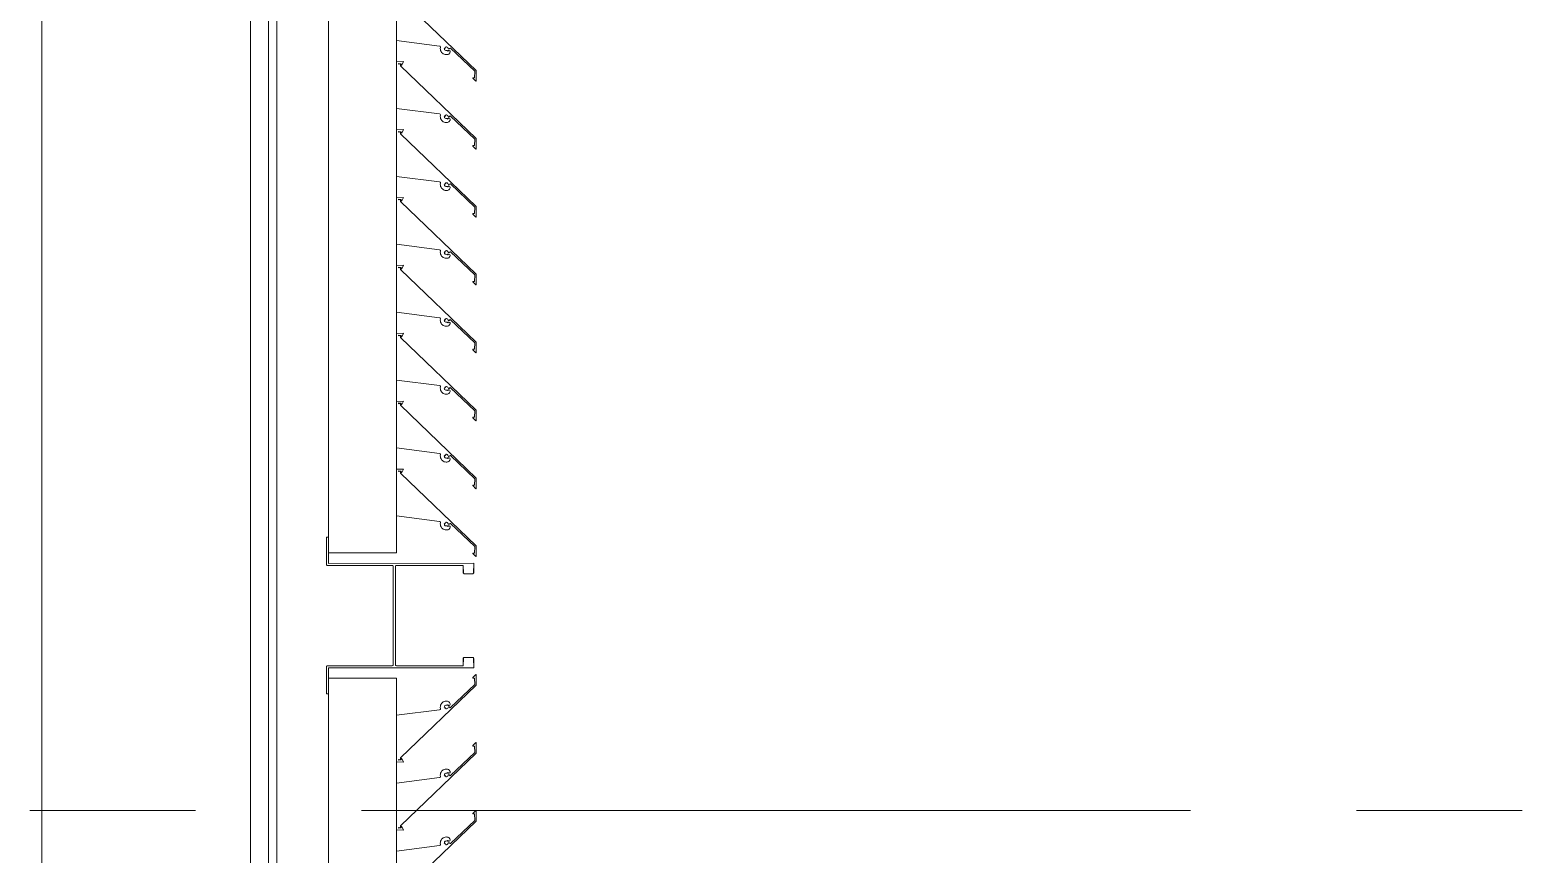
# Model space of a CAD drawing. Header units: millimetres. Extents: x -220592 to 404889, y -217665 to 38245.
# Drawn here: x 7830.06 to 7844.35, y -48104.63 to -48096.74 of the extents above; entities that cross this region are included whole.
import ezdxf

# ---------------------------------------------------------------- set-up
doc = ezdxf.new("R2010")
doc.units = ezdxf.units.MM
doc.linetypes.add('XKITLINE00', pattern=[0])
doc.layers.add('Part', color=7, linetype='Continuous', lineweight=0)
doc.layers.add('S-GRID', color=7, linetype='Continuous', lineweight=0)

# ---------------------------------------------------------------- blocks, each defined once
blk = doc.blocks.new('*A15046')
at = {"layer": 'Part', "color": 7, "linetype": 'XKITLINE00', "lineweight": 0}
for p, q in [((92.53, 356.643483), (92.53, 93.899527)), ((94.53, 93.899527), (94.53, 244.699959))]:
    blk.add_line(p, q, dxfattribs=at)
blk = doc.blocks.new('*A15106')
at = {"layer": 'S-GRID', "color": 7, "linetype": 'XKITLINE00', "lineweight": 0}
for p, q in [((92.416073, 106), (94.003573, 106)), ((95.591073, 106), (103.528573, 106)), ((105.116073, 106), (106.703573, 106))]:
    blk.add_line(p, q, dxfattribs=at)
blk = doc.blocks.new('*A15506')
at = {"layer": 'Part', "color": 7, "linetype": 'XKITLINE00', "lineweight": 0}
for p, q in [((95.925304, 109.915326), (95.992799, 109.91794)), ((95.947029, 109.900196), (95.944993, 109.893623)), ((95.944993, 109.893623), (95.962009, 109.896527)), ((95.972012, 109.897056), (95.947029, 109.900196)), ((95.962009, 109.896527), (95.964906, 109.877984)), ((95.964906, 109.877984), (96.690028, 109.181738)), ((95.972141, 109.884865), (95.972012, 109.897056)), ((95.977264, 109.884453), (95.972141, 109.884865)), ((95.992799, 109.91794), (95.977264, 109.884453)), ((96.339112, 109.416618), (95.925304, 109.469622)), ((96.344187, 109.414428), (96.339112, 109.416618)), ((96.347324, 109.409876), (96.344187, 109.414428)), ((96.346077, 109.39422), (96.347563, 109.404354)), ((96.346452, 109.383984), (96.346077, 109.39422)), ((96.348675, 109.373985), (96.346452, 109.383984)), ((96.347563, 109.404354), (96.347324, 109.409876)), ((96.352673, 109.364555), (96.348675, 109.373985)), ((96.358313, 109.356005), (96.352673, 109.364555)), ((96.365409, 109.348618), (96.358313, 109.356005)), ((96.373725, 109.34264), (96.365409, 109.348618)), ((96.382988, 109.338267), (96.373725, 109.34264)), ((96.392889, 109.335644), (96.382988, 109.338267)), ((96.391775, 109.393926), (96.38407, 109.39282)), ((96.38407, 109.39282), (96.384639, 109.386336)), ((96.384639, 109.386336), (96.387441, 109.380462)), ((96.387441, 109.380462), (96.392123, 109.37594)), ((96.397771, 109.40193), (96.390606, 109.400986)), ((96.390606, 109.400986), (96.391775, 109.393926)), ((96.392123, 109.37594), (96.398091, 109.373342)), ((96.403102, 109.334859), (96.392889, 109.335644)), ((96.400093, 109.40932), (96.397771, 109.40193)), ((96.398091, 109.373342), (96.404591, 109.372998)), ((96.406765, 109.408898), (96.400093, 109.40932)), ((96.409901, 109.334957), (96.403102, 109.334859)), ((96.404591, 109.372998), (96.410509, 109.373903)), ((96.412841, 109.406108), (96.406765, 109.408898)), ((96.415629, 109.335593), (96.409901, 109.334957)), ((96.410509, 109.373903), (96.41532, 109.371496)), ((96.417508, 109.401322), (96.412841, 109.406108)), ((96.41532, 109.371496), (96.41735, 109.366515)), ((96.42113, 109.337312), (96.415629, 109.335593)), ((96.41735, 109.366515), (96.420292, 109.371987)), ((96.420622, 109.393748), (96.417508, 109.401322)), ((96.420292, 109.371987), (96.425448, 109.375205)), ((96.424805, 109.389591), (96.420622, 109.393748)), ((96.4262, 109.340052), (96.42113, 109.337312)), ((96.430699, 109.389385), (96.424805, 109.389591)), ((96.425448, 109.375205), (96.431526, 109.375193)), ((96.430653, 109.34371), (96.4262, 109.340052)), ((96.434325, 109.348153), (96.430653, 109.34371)), ((96.435163, 109.393239), (96.430699, 109.389385)), ((96.431526, 109.375193), (96.43667, 109.371956)), ((96.437079, 109.353216), (96.434325, 109.348153)), ((96.438818, 109.397866), (96.435163, 109.393239)), ((96.43667, 109.371956), (96.43931, 109.366482)), ((96.438814, 109.358712), (96.437079, 109.353216)), ((96.43931, 109.366482), (96.438814, 109.358712)), ((96.443977, 109.396774), (96.438818, 109.397866)), ((96.674993, 109.175371), (96.443977, 109.396774)), ((96.67465, 109.114025), (96.674993, 109.175371)), ((96.690028, 109.181738), (96.689475, 109.082587)), ((96.656145, 109.109007), (96.65723, 109.113928)), ((96.684794, 109.080119), (96.656145, 109.109007)), ((96.65723, 109.113928), (96.67465, 109.114025)), ((96.689475, 109.082587), (96.684794, 109.080119))]:
    blk.add_line(p, q, dxfattribs=at)
blk = doc.blocks.new('*A15507')
at = {"layer": 'Part', "color": 7, "linetype": 'XKITLINE00', "lineweight": 0}
for p, q in [((95.925304, 110.565326), (95.992799, 110.56794)), ((95.947029, 110.550196), (95.944993, 110.543623)), ((95.944993, 110.543623), (95.962009, 110.546527)), ((95.972012, 110.547056), (95.947029, 110.550196)), ((95.962009, 110.546527), (95.964906, 110.527984)), ((95.964906, 110.527984), (96.690028, 109.831738)), ((95.972141, 110.534865), (95.972012, 110.547056)), ((95.977264, 110.534453), (95.972141, 110.534865)), ((95.992799, 110.56794), (95.977264, 110.534453)), ((96.339112, 110.066618), (95.925304, 110.119622)), ((96.344187, 110.064428), (96.339112, 110.066618)), ((96.347324, 110.059876), (96.344187, 110.064428)), ((96.346077, 110.04422), (96.347563, 110.054354)), ((96.346452, 110.033984), (96.346077, 110.04422)), ((96.348675, 110.023985), (96.346452, 110.033984)), ((96.347563, 110.054354), (96.347324, 110.059876)), ((96.352673, 110.014555), (96.348675, 110.023985)), ((96.358313, 110.006005), (96.352673, 110.014555)), ((96.391775, 110.043926), (96.38407, 110.04282)), ((96.38407, 110.04282), (96.384639, 110.036336)), ((96.384639, 110.036336), (96.387441, 110.030462)), ((96.387441, 110.030462), (96.392123, 110.02594)), ((96.397771, 110.05193), (96.390606, 110.050986)), ((96.390606, 110.050986), (96.391775, 110.043926)), ((96.392123, 110.02594), (96.398091, 110.023342)), ((96.400093, 110.05932), (96.397771, 110.05193)), ((96.398091, 110.023342), (96.404591, 110.022998)), ((96.406765, 110.058898), (96.400093, 110.05932)), ((96.404591, 110.022998), (96.410509, 110.023903)), ((96.412841, 110.056108), (96.406765, 110.058898)), ((96.410509, 110.023903), (96.41532, 110.021496)), ((96.417508, 110.051322), (96.412841, 110.056108)), ((96.41532, 110.021496), (96.41735, 110.016515)), ((96.41735, 110.016515), (96.420292, 110.021987)), ((96.420622, 110.043748), (96.417508, 110.051322)), ((96.420292, 110.021987), (96.425448, 110.025205)), ((96.424805, 110.039591), (96.420622, 110.043748)), ((96.430699, 110.039385), (96.424805, 110.039591)), ((96.425448, 110.025205), (96.431526, 110.025193)), ((96.435163, 110.043239), (96.430699, 110.039385)), ((96.431526, 110.025193), (96.43667, 110.021956)), ((96.438818, 110.047866), (96.435163, 110.043239)), ((96.43667, 110.021956), (96.43931, 110.016482)), ((96.43931, 110.016482), (96.438814, 110.008712)), ((96.443977, 110.046774), (96.438818, 110.047866)), ((96.674993, 109.825371), (96.443977, 110.046774)), ((96.365409, 109.998618), (96.358313, 110.006005)), ((96.373725, 109.99264), (96.365409, 109.998618)), ((96.382988, 109.988267), (96.373725, 109.99264)), ((96.392889, 109.985644), (96.382988, 109.988267)), ((96.403102, 109.984859), (96.392889, 109.985644)), ((96.409901, 109.984957), (96.403102, 109.984859)), ((96.415629, 109.985593), (96.409901, 109.984957)), ((96.42113, 109.987312), (96.415629, 109.985593)), ((96.4262, 109.990052), (96.42113, 109.987312)), ((96.430653, 109.99371), (96.4262, 109.990052)), ((96.434325, 109.998153), (96.430653, 109.99371)), ((96.437079, 110.003216), (96.434325, 109.998153)), ((96.438814, 110.008712), (96.437079, 110.003216)), ((96.656145, 109.759007), (96.65723, 109.763928)), ((96.684794, 109.730119), (96.656145, 109.759007)), ((96.65723, 109.763928), (96.67465, 109.764025)), ((96.67465, 109.764025), (96.674993, 109.825371)), ((96.689475, 109.732587), (96.684794, 109.730119)), ((96.690028, 109.831738), (96.689475, 109.732587))]:
    blk.add_line(p, q, dxfattribs=at)
blk = doc.blocks.new('*A15508')
at = {"layer": 'Part', "color": 7, "linetype": 'XKITLINE00', "lineweight": 0}
for p, q in [((95.925304, 111.215326), (95.992799, 111.21794)), ((95.947029, 111.200196), (95.944993, 111.193623)), ((95.944993, 111.193623), (95.962009, 111.196527)), ((95.972012, 111.197056), (95.947029, 111.200196)), ((95.962009, 111.196527), (95.964906, 111.177984)), ((95.964906, 111.177984), (96.690028, 110.481738)), ((95.972141, 111.184865), (95.972012, 111.197056)), ((95.977264, 111.184453), (95.972141, 111.184865)), ((95.992799, 111.21794), (95.977264, 111.184453)), ((96.339112, 110.716618), (95.925304, 110.769622)), ((96.344187, 110.714428), (96.339112, 110.716618)), ((96.347324, 110.709876), (96.344187, 110.714428)), ((96.346077, 110.69422), (96.347563, 110.704354)), ((96.346452, 110.683984), (96.346077, 110.69422)), ((96.348675, 110.673985), (96.346452, 110.683984)), ((96.347563, 110.704354), (96.347324, 110.709876)), ((96.352673, 110.664555), (96.348675, 110.673985)), ((96.358313, 110.656005), (96.352673, 110.664555)), ((96.365409, 110.648618), (96.358313, 110.656005)), ((96.373725, 110.64264), (96.365409, 110.648618)), ((96.382988, 110.638267), (96.373725, 110.64264)), ((96.392889, 110.635644), (96.382988, 110.638267)), ((96.391775, 110.693926), (96.38407, 110.69282)), ((96.38407, 110.69282), (96.384639, 110.686336)), ((96.384639, 110.686336), (96.387441, 110.680462)), ((96.387441, 110.680462), (96.392123, 110.67594)), ((96.397771, 110.70193), (96.390606, 110.700986)), ((96.390606, 110.700986), (96.391775, 110.693926)), ((96.392123, 110.67594), (96.398091, 110.673342)), ((96.403102, 110.634859), (96.392889, 110.635644)), ((96.400093, 110.70932), (96.397771, 110.70193)), ((96.398091, 110.673342), (96.404591, 110.672998)), ((96.406765, 110.708898), (96.400093, 110.70932)), ((96.409901, 110.634957), (96.403102, 110.634859)), ((96.404591, 110.672998), (96.410509, 110.673903)), ((96.412841, 110.706108), (96.406765, 110.708898)), ((96.415629, 110.635593), (96.409901, 110.634957)), ((96.410509, 110.673903), (96.41532, 110.671496)), ((96.417508, 110.701322), (96.412841, 110.706108)), ((96.41532, 110.671496), (96.41735, 110.666515)), ((96.42113, 110.637312), (96.415629, 110.635593)), ((96.41735, 110.666515), (96.420292, 110.671987)), ((96.420622, 110.693748), (96.417508, 110.701322)), ((96.420292, 110.671987), (96.425448, 110.675205)), ((96.424805, 110.689591), (96.420622, 110.693748)), ((96.4262, 110.640052), (96.42113, 110.637312)), ((96.430699, 110.689385), (96.424805, 110.689591)), ((96.425448, 110.675205), (96.431526, 110.675193)), ((96.430653, 110.64371), (96.4262, 110.640052)), ((96.434325, 110.648153), (96.430653, 110.64371)), ((96.435163, 110.693239), (96.430699, 110.689385)), ((96.431526, 110.675193), (96.43667, 110.671956)), ((96.437079, 110.653216), (96.434325, 110.648153)), ((96.438818, 110.697866), (96.435163, 110.693239)), ((96.43667, 110.671956), (96.43931, 110.666482)), ((96.438814, 110.658712), (96.437079, 110.653216)), ((96.43931, 110.666482), (96.438814, 110.658712)), ((96.443977, 110.696774), (96.438818, 110.697866)), ((96.674993, 110.475371), (96.443977, 110.696774)), ((96.67465, 110.414025), (96.674993, 110.475371)), ((96.690028, 110.481738), (96.689475, 110.382587)), ((96.656145, 110.409007), (96.65723, 110.413928)), ((96.684794, 110.380119), (96.656145, 110.409007)), ((96.65723, 110.413928), (96.67465, 110.414025)), ((96.689475, 110.382587), (96.684794, 110.380119))]:
    blk.add_line(p, q, dxfattribs=at)
blk = doc.blocks.new('*A15509')
at = {"layer": 'Part', "color": 7, "linetype": 'XKITLINE00', "lineweight": 0}
for p, q in [((95.925304, 111.865326), (95.992799, 111.86794)), ((95.947029, 111.850196), (95.944993, 111.843623)), ((95.944993, 111.843623), (95.962009, 111.846527)), ((95.972012, 111.847056), (95.947029, 111.850196)), ((95.962009, 111.846527), (95.964906, 111.827984)), ((95.964906, 111.827984), (96.690028, 111.131738)), ((95.972141, 111.834865), (95.972012, 111.847056)), ((95.977264, 111.834453), (95.972141, 111.834865)), ((95.992799, 111.86794), (95.977264, 111.834453)), ((96.339112, 111.366618), (95.925304, 111.419622)), ((96.344187, 111.364428), (96.339112, 111.366618)), ((96.347324, 111.359876), (96.344187, 111.364428)), ((96.346077, 111.34422), (96.347563, 111.354354)), ((96.346452, 111.333984), (96.346077, 111.34422)), ((96.348675, 111.323985), (96.346452, 111.333984)), ((96.347563, 111.354354), (96.347324, 111.359876)), ((96.352673, 111.314555), (96.348675, 111.323985)), ((96.358313, 111.306005), (96.352673, 111.314555)), ((96.365409, 111.298618), (96.358313, 111.306005)), ((96.391775, 111.343926), (96.38407, 111.34282)), ((96.38407, 111.34282), (96.384639, 111.336336)), ((96.384639, 111.336336), (96.387441, 111.330462)), ((96.387441, 111.330462), (96.392123, 111.32594)), ((96.397771, 111.35193), (96.390606, 111.350986)), ((96.390606, 111.350986), (96.391775, 111.343926)), ((96.392123, 111.32594), (96.398091, 111.323342)), ((96.400093, 111.35932), (96.397771, 111.35193)), ((96.398091, 111.323342), (96.404591, 111.322998)), ((96.406765, 111.358898), (96.400093, 111.35932)), ((96.404591, 111.322998), (96.410509, 111.323903)), ((96.412841, 111.356108), (96.406765, 111.358898)), ((96.410509, 111.323903), (96.41532, 111.321496)), ((96.417508, 111.351322), (96.412841, 111.356108)), ((96.41532, 111.321496), (96.41735, 111.316515)), ((96.41735, 111.316515), (96.420292, 111.321987)), ((96.420622, 111.343748), (96.417508, 111.351322)), ((96.420292, 111.321987), (96.425448, 111.325205)), ((96.424805, 111.339591), (96.420622, 111.343748)), ((96.430699, 111.339385), (96.424805, 111.339591)), ((96.425448, 111.325205), (96.431526, 111.325193)), ((96.435163, 111.343239), (96.430699, 111.339385)), ((96.431526, 111.325193), (96.43667, 111.321956)), ((96.437079, 111.303216), (96.434325, 111.298153)), ((96.438818, 111.347866), (96.435163, 111.343239)), ((96.43667, 111.321956), (96.43931, 111.316482)), ((96.438814, 111.308712), (96.437079, 111.303216)), ((96.43931, 111.316482), (96.438814, 111.308712)), ((96.443977, 111.346774), (96.438818, 111.347866)), ((96.674993, 111.125371), (96.443977, 111.346774)), ((96.373725, 111.29264), (96.365409, 111.298618)), ((96.382988, 111.288267), (96.373725, 111.29264)), ((96.392889, 111.285644), (96.382988, 111.288267)), ((96.403102, 111.284859), (96.392889, 111.285644)), ((96.409901, 111.284957), (96.403102, 111.284859)), ((96.415629, 111.285593), (96.409901, 111.284957)), ((96.42113, 111.287312), (96.415629, 111.285593)), ((96.4262, 111.290052), (96.42113, 111.287312)), ((96.430653, 111.29371), (96.4262, 111.290052)), ((96.434325, 111.298153), (96.430653, 111.29371)), ((96.656145, 111.059007), (96.65723, 111.063928)), ((96.684794, 111.030119), (96.656145, 111.059007)), ((96.65723, 111.063928), (96.67465, 111.064025)), ((96.67465, 111.064025), (96.674993, 111.125371)), ((96.689475, 111.032587), (96.684794, 111.030119)), ((96.690028, 111.131738), (96.689475, 111.032587))]:
    blk.add_line(p, q, dxfattribs=at)
blk = doc.blocks.new('*A15510')
at = {"layer": 'Part', "color": 7, "linetype": 'XKITLINE00', "lineweight": 0}
for p, q in [((95.925304, 112.515326), (95.992799, 112.51794)), ((95.947029, 112.500196), (95.944993, 112.493623)), ((95.944993, 112.493623), (95.962009, 112.496527)), ((95.972012, 112.497056), (95.947029, 112.500196)), ((95.962009, 112.496527), (95.964906, 112.477984)), ((95.964906, 112.477984), (96.690028, 111.781738)), ((95.972141, 112.484865), (95.972012, 112.497056)), ((95.977264, 112.484453), (95.972141, 112.484865)), ((95.992799, 112.51794), (95.977264, 112.484453)), ((96.339112, 112.016618), (95.925304, 112.069622)), ((96.344187, 112.014428), (96.339112, 112.016618)), ((96.347324, 112.009876), (96.344187, 112.014428)), ((96.346077, 111.99422), (96.347563, 112.004354)), ((96.346452, 111.983984), (96.346077, 111.99422)), ((96.348675, 111.973985), (96.346452, 111.983984)), ((96.347563, 112.004354), (96.347324, 112.009876)), ((96.352673, 111.964555), (96.348675, 111.973985)), ((96.358313, 111.956005), (96.352673, 111.964555)), ((96.365409, 111.948618), (96.358313, 111.956005)), ((96.373725, 111.94264), (96.365409, 111.948618)), ((96.382988, 111.938267), (96.373725, 111.94264)), ((96.392889, 111.935644), (96.382988, 111.938267)), ((96.391775, 111.993926), (96.38407, 111.99282)), ((96.38407, 111.99282), (96.384639, 111.986336)), ((96.384639, 111.986336), (96.387441, 111.980462)), ((96.387441, 111.980462), (96.392123, 111.97594)), ((96.397771, 112.00193), (96.390606, 112.000986)), ((96.390606, 112.000986), (96.391775, 111.993926)), ((96.392123, 111.97594), (96.398091, 111.973342)), ((96.403102, 111.934859), (96.392889, 111.935644)), ((96.400093, 112.00932), (96.397771, 112.00193)), ((96.398091, 111.973342), (96.404591, 111.972998)), ((96.406765, 112.008898), (96.400093, 112.00932)), ((96.409901, 111.934957), (96.403102, 111.934859)), ((96.404591, 111.972998), (96.410509, 111.973903)), ((96.412841, 112.006108), (96.406765, 112.008898)), ((96.415629, 111.935593), (96.409901, 111.934957)), ((96.410509, 111.973903), (96.41532, 111.971496)), ((96.417508, 112.001322), (96.412841, 112.006108)), ((96.41532, 111.971496), (96.41735, 111.966515)), ((96.42113, 111.937312), (96.415629, 111.935593)), ((96.41735, 111.966515), (96.420292, 111.971987)), ((96.420622, 111.993748), (96.417508, 112.001322)), ((96.420292, 111.971987), (96.425448, 111.975205)), ((96.424805, 111.989591), (96.420622, 111.993748)), ((96.4262, 111.940052), (96.42113, 111.937312)), ((96.430699, 111.989385), (96.424805, 111.989591)), ((96.425448, 111.975205), (96.431526, 111.975193)), ((96.430653, 111.94371), (96.4262, 111.940052)), ((96.434325, 111.948153), (96.430653, 111.94371)), ((96.435163, 111.993239), (96.430699, 111.989385)), ((96.431526, 111.975193), (96.43667, 111.971956)), ((96.437079, 111.953216), (96.434325, 111.948153)), ((96.438818, 111.997866), (96.435163, 111.993239)), ((96.43667, 111.971956), (96.43931, 111.966482)), ((96.438814, 111.958712), (96.437079, 111.953216)), ((96.43931, 111.966482), (96.438814, 111.958712)), ((96.443977, 111.996774), (96.438818, 111.997866)), ((96.674993, 111.775371), (96.443977, 111.996774)), ((96.67465, 111.714025), (96.674993, 111.775371)), ((96.690028, 111.781738), (96.689475, 111.682587)), ((96.656145, 111.709007), (96.65723, 111.713928)), ((96.684794, 111.680119), (96.656145, 111.709007)), ((96.65723, 111.713928), (96.67465, 111.714025)), ((96.689475, 111.682587), (96.684794, 111.680119))]:
    blk.add_line(p, q, dxfattribs=at)
blk = doc.blocks.new('*A15511')
at = {"layer": 'Part', "color": 7, "linetype": 'XKITLINE00', "lineweight": 0}
for p, q in [((95.925304, 113.165326), (95.992799, 113.16794)), ((95.992799, 113.16794), (95.977264, 113.134453)), ((95.947029, 113.150196), (95.944993, 113.143623)), ((95.944993, 113.143623), (95.962009, 113.146527)), ((95.972012, 113.147056), (95.947029, 113.150196)), ((95.962009, 113.146527), (95.964906, 113.127984)), ((95.964906, 113.127984), (96.690028, 112.431738)), ((95.972141, 113.134865), (95.972012, 113.147056)), ((95.977264, 113.134453), (95.972141, 113.134865)), ((96.339112, 112.666618), (95.925304, 112.719622)), ((96.344187, 112.664428), (96.339112, 112.666618)), ((96.347324, 112.659876), (96.344187, 112.664428)), ((96.346077, 112.64422), (96.347563, 112.654354)), ((96.346452, 112.633984), (96.346077, 112.64422)), ((96.348675, 112.623985), (96.346452, 112.633984)), ((96.347563, 112.654354), (96.347324, 112.659876)), ((96.352673, 112.614555), (96.348675, 112.623985)), ((96.358313, 112.606005), (96.352673, 112.614555)), ((96.365409, 112.598618), (96.358313, 112.606005)), ((96.373725, 112.59264), (96.365409, 112.598618)), ((96.382988, 112.588267), (96.373725, 112.59264)), ((96.392889, 112.585644), (96.382988, 112.588267)), ((96.391775, 112.643926), (96.38407, 112.64282)), ((96.38407, 112.64282), (96.384639, 112.636336)), ((96.384639, 112.636336), (96.387441, 112.630462)), ((96.387441, 112.630462), (96.392123, 112.62594)), ((96.397771, 112.65193), (96.390606, 112.650986)), ((96.390606, 112.650986), (96.391775, 112.643926)), ((96.392123, 112.62594), (96.398091, 112.623342)), ((96.403102, 112.584859), (96.392889, 112.585644)), ((96.400093, 112.65932), (96.397771, 112.65193)), ((96.398091, 112.623342), (96.404591, 112.622998)), ((96.406765, 112.658898), (96.400093, 112.65932)), ((96.404591, 112.622998), (96.410509, 112.623903)), ((96.412841, 112.656108), (96.406765, 112.658898)), ((96.415629, 112.585593), (96.409901, 112.584957)), ((96.410509, 112.623903), (96.41532, 112.621496)), ((96.417508, 112.651322), (96.412841, 112.656108)), ((96.41532, 112.621496), (96.41735, 112.616515)), ((96.42113, 112.587312), (96.415629, 112.585593)), ((96.41735, 112.616515), (96.420292, 112.621987)), ((96.420622, 112.643748), (96.417508, 112.651322)), ((96.420292, 112.621987), (96.425448, 112.625205)), ((96.424805, 112.639591), (96.420622, 112.643748)), ((96.4262, 112.590052), (96.42113, 112.587312)), ((96.430699, 112.639385), (96.424805, 112.639591)), ((96.425448, 112.625205), (96.431526, 112.625193)), ((96.430653, 112.59371), (96.4262, 112.590052)), ((96.434325, 112.598153), (96.430653, 112.59371)), ((96.435163, 112.643239), (96.430699, 112.639385)), ((96.431526, 112.625193), (96.43667, 112.621956)), ((96.437079, 112.603216), (96.434325, 112.598153)), ((96.438818, 112.647866), (96.435163, 112.643239)), ((96.43667, 112.621956), (96.43931, 112.616482)), ((96.438814, 112.608712), (96.437079, 112.603216)), ((96.43931, 112.616482), (96.438814, 112.608712)), ((96.443977, 112.646774), (96.438818, 112.647866)), ((96.674993, 112.425371), (96.443977, 112.646774)), ((96.409901, 112.584957), (96.403102, 112.584859)), ((96.656145, 112.359007), (96.65723, 112.363928)), ((96.684794, 112.330119), (96.656145, 112.359007)), ((96.65723, 112.363928), (96.67465, 112.364025)), ((96.67465, 112.364025), (96.674993, 112.425371)), ((96.689475, 112.332587), (96.684794, 112.330119)), ((96.690028, 112.431738), (96.689475, 112.332587))]:
    blk.add_line(p, q, dxfattribs=at)
blk = doc.blocks.new('*A15512')
at = {"layer": 'Part', "color": 7, "linetype": 'XKITLINE00', "lineweight": 0}
for p, q in [((95.925304, 113.815326), (95.992799, 113.81794)), ((95.947029, 113.800196), (95.944993, 113.793623)), ((95.944993, 113.793623), (95.962009, 113.796527)), ((95.972012, 113.797056), (95.947029, 113.800196)), ((95.962009, 113.796527), (95.964906, 113.777984)), ((95.964906, 113.777984), (96.690028, 113.081738)), ((95.972141, 113.784865), (95.972012, 113.797056)), ((95.977264, 113.784453), (95.972141, 113.784865)), ((95.992799, 113.81794), (95.977264, 113.784453)), ((96.339112, 113.316618), (95.925304, 113.369622)), ((96.344187, 113.314428), (96.339112, 113.316618)), ((96.347324, 113.309876), (96.344187, 113.314428)), ((96.346077, 113.29422), (96.347563, 113.304354)), ((96.347563, 113.304354), (96.347324, 113.309876)), ((96.397771, 113.30193), (96.390606, 113.300986)), ((96.390606, 113.300986), (96.391775, 113.293926)), ((96.400093, 113.30932), (96.397771, 113.30193)), ((96.406765, 113.308898), (96.400093, 113.30932)), ((96.412841, 113.306108), (96.406765, 113.308898)), ((96.417508, 113.301322), (96.412841, 113.306108)), ((96.420622, 113.293748), (96.417508, 113.301322)), ((96.346452, 113.283984), (96.346077, 113.29422)), ((96.348675, 113.273985), (96.346452, 113.283984)), ((96.352673, 113.264555), (96.348675, 113.273985)), ((96.358313, 113.256005), (96.352673, 113.264555)), ((96.365409, 113.248618), (96.358313, 113.256005)), ((96.373725, 113.24264), (96.365409, 113.248618)), ((96.382988, 113.238267), (96.373725, 113.24264)), ((96.392889, 113.235644), (96.382988, 113.238267)), ((96.391775, 113.293926), (96.38407, 113.29282)), ((96.38407, 113.29282), (96.384639, 113.286336)), ((96.384639, 113.286336), (96.387441, 113.280462)), ((96.387441, 113.280462), (96.392123, 113.27594)), ((96.392123, 113.27594), (96.398091, 113.273342)), ((96.403102, 113.234859), (96.392889, 113.235644)), ((96.398091, 113.273342), (96.404591, 113.272998)), ((96.409901, 113.234957), (96.403102, 113.234859)), ((96.404591, 113.272998), (96.410509, 113.273903)), ((96.415629, 113.235593), (96.409901, 113.234957)), ((96.410509, 113.273903), (96.41532, 113.271496)), ((96.41532, 113.271496), (96.41735, 113.266515)), ((96.42113, 113.237312), (96.415629, 113.235593)), ((96.41735, 113.266515), (96.420292, 113.271987)), ((96.420292, 113.271987), (96.425448, 113.275205)), ((96.424805, 113.289591), (96.420622, 113.293748)), ((96.4262, 113.240052), (96.42113, 113.237312)), ((96.430699, 113.289385), (96.424805, 113.289591)), ((96.425448, 113.275205), (96.431526, 113.275193)), ((96.430653, 113.24371), (96.4262, 113.240052)), ((96.434325, 113.248153), (96.430653, 113.24371)), ((96.435163, 113.293239), (96.430699, 113.289385)), ((96.431526, 113.275193), (96.43667, 113.271956)), ((96.437079, 113.253216), (96.434325, 113.248153)), ((96.438818, 113.297866), (96.435163, 113.293239)), ((96.43667, 113.271956), (96.43931, 113.266482)), ((96.438814, 113.258712), (96.437079, 113.253216)), ((96.43931, 113.266482), (96.438814, 113.258712)), ((96.443977, 113.296774), (96.438818, 113.297866)), ((96.674993, 113.075371), (96.443977, 113.296774)), ((96.67465, 113.014025), (96.674993, 113.075371)), ((96.690028, 113.081738), (96.689475, 112.982587)), ((96.656145, 113.009007), (96.65723, 113.013928)), ((96.684794, 112.980119), (96.656145, 113.009007)), ((96.65723, 113.013928), (96.67465, 113.014025)), ((96.689475, 112.982587), (96.684794, 112.980119))]:
    blk.add_line(p, q, dxfattribs=at)
blk = doc.blocks.new('*A15518')
at = {"layer": 'Part', "color": 7, "linetype": 'XKITLINE00', "lineweight": 0}
for p, q in [((95.925304, 122.26533), (95.275304, 122.26533)), ((95.275304, 122.26533), (95.275304, 108.465444)), ((95.925304, 122.26533), (95.925304, 108.465444)), ((95.925304, 108.465444), (95.275304, 108.465444))]:
    blk.add_line(p, q, dxfattribs=at)
blk = doc.blocks.new('*A15519')
at = {"layer": 'Part', "color": 7, "linetype": 'XKITLINE00', "lineweight": 0}
for p, q in [((95.275588, 108.615225), (95.255588, 108.615222)), ((95.255588, 108.615222), (95.255633, 108.355222)), ((95.275632, 108.365225), (95.275588, 108.615225)), ((95.255633, 108.355222), (95.25732, 108.349666)), ((95.25732, 108.349666), (95.261808, 108.345984)), ((95.261808, 108.345984), (95.885635, 108.345332)), ((96.665632, 108.365468), (95.275632, 108.365225)), ((95.885635, 108.345332), (95.891191, 108.343647)), ((95.891191, 108.343647), (95.894875, 108.33916)), ((95.894875, 108.33916), (95.895637, 108.335333)), ((95.895637, 108.335333), (95.895801, 107.395333)), ((95.915637, 108.335337), (95.917321, 108.340893)), ((95.916563, 107.39151), (95.915637, 108.335337)), ((95.917321, 108.340893), (95.921808, 108.344577)), ((95.921808, 108.344577), (96.565635, 108.34545)), ((96.565635, 108.34545), (96.565647, 108.27545)), ((96.664887, 108.271641), (96.665632, 108.365468)), ((96.565647, 108.27545), (96.567334, 108.269895)), ((96.567334, 108.269895), (96.571822, 108.266213)), ((96.571822, 108.266213), (96.655649, 108.265466)), ((96.655649, 108.265466), (96.661204, 108.267152)), ((96.661204, 108.267152), (96.664887, 108.271641)), ((96.566551, 107.459277), (96.565803, 107.38545)), ((96.570233, 107.463766), (96.566551, 107.459277)), ((96.575789, 107.465452), (96.570233, 107.463766)), ((96.659616, 107.464706), (96.575789, 107.465452)), ((96.664104, 107.461023), (96.659616, 107.464706)), ((96.66579, 107.455468), (96.664104, 107.461023)), ((96.665806, 107.365468), (96.66579, 107.455468)), ((95.256565, 107.379049), (95.25585, 107.115222)), ((95.260247, 107.383537), (95.256565, 107.379049)), ((95.265803, 107.385223), (95.260247, 107.383537)), ((95.889629, 107.386094), (95.265803, 107.385223)), ((95.275806, 107.365225), (96.665806, 107.365468)), ((95.27585, 107.115225), (95.275806, 107.365225)), ((95.894117, 107.389777), (95.889629, 107.386094)), ((95.895801, 107.395333), (95.894117, 107.389777)), ((95.920247, 107.387023), (95.916563, 107.39151)), ((95.925803, 107.385339), (95.920247, 107.387023)), ((96.565803, 107.38545), (95.925803, 107.385339)), ((95.25585, 107.115222), (95.27585, 107.115225))]:
    blk.add_line(p, q, dxfattribs=at)
blk = doc.blocks.new('*A15520')
at = {"layer": 'Part', "color": 7, "linetype": 'XKITLINE00', "lineweight": 0}
for p, q in [((95.256565, 108.351751), (95.25585, 108.615578)), ((95.25585, 108.615578), (95.27585, 108.615575)), ((95.27585, 108.615575), (95.275806, 108.365575)), ((95.260247, 108.347263), (95.256565, 108.351751)), ((95.265803, 108.345577), (95.260247, 108.347263)), ((95.889629, 108.344706), (95.265803, 108.345577)), ((95.275806, 108.365575), (96.665806, 108.365332)), ((95.894117, 108.341023), (95.889629, 108.344706)), ((95.895801, 108.335467), (95.894117, 108.341023)), ((95.895637, 107.395467), (95.895801, 108.335467)), ((95.916563, 108.33929), (95.915637, 107.395463)), ((95.920247, 108.343777), (95.916563, 108.33929)), ((95.925803, 108.345461), (95.920247, 108.343777)), ((96.565803, 108.34535), (95.925803, 108.345461)), ((96.566551, 108.271523), (96.565803, 108.34535)), ((96.665806, 108.365332), (96.66579, 108.275332)), ((96.570233, 108.267034), (96.566551, 108.271523)), ((96.575789, 108.265348), (96.570233, 108.267034)), ((96.659616, 108.266094), (96.575789, 108.265348)), ((96.664104, 108.269777), (96.659616, 108.266094)), ((96.66579, 108.275332), (96.664104, 108.269777)), ((96.565635, 107.38535), (96.565647, 107.45535)), ((96.565647, 107.45535), (96.567334, 107.460905)), ((96.567334, 107.460905), (96.571822, 107.464587)), ((96.571822, 107.464587), (96.655649, 107.465334)), ((96.655649, 107.465334), (96.661204, 107.463648)), ((96.661204, 107.463648), (96.664887, 107.459159)), ((96.664887, 107.459159), (96.665632, 107.365332)), ((95.255588, 107.115578), (95.255633, 107.375578)), ((95.255633, 107.375578), (95.25732, 107.381134)), ((95.25732, 107.381134), (95.261808, 107.384816)), ((95.261808, 107.384816), (95.885635, 107.385468)), ((95.275632, 107.365575), (95.275588, 107.115575)), ((96.665632, 107.365332), (95.275632, 107.365575)), ((95.885635, 107.385468), (95.891191, 107.387153)), ((95.891191, 107.387153), (95.894875, 107.39164)), ((95.894875, 107.39164), (95.895637, 107.395467)), ((95.915637, 107.395463), (95.917321, 107.389907)), ((95.917321, 107.389907), (95.921808, 107.386223)), ((95.921808, 107.386223), (96.565635, 107.38535)), ((95.275588, 107.115575), (95.255588, 107.115578))]:
    blk.add_line(p, q, dxfattribs=at)
blk = doc.blocks.new('*A15521')
at = {"layer": 'Part', "color": 7, "linetype": 'XKITLINE00', "lineweight": 0}
for p, q in [((95.275304, 90.50547), (95.275304, 107.265356)), ((95.925304, 107.265356), (95.275304, 107.265356)), ((95.925304, 90.50547), (95.925304, 107.265356))]:
    blk.add_line(p, q, dxfattribs=at)
blk = doc.blocks.new('*A15534')
at = {"layer": 'Part', "color": 7, "linetype": 'XKITLINE00', "lineweight": 0}
for p, q in [((95.964906, 105.202816), (96.690028, 105.899062)), ((96.674993, 105.905429), (96.443977, 105.684026)), ((96.684794, 106.000681), (96.656145, 105.971793)), ((96.656145, 105.971793), (96.65723, 105.966872)), ((96.65723, 105.966872), (96.67465, 105.966775)), ((96.67465, 105.966775), (96.674993, 105.905429)), ((96.689475, 105.998213), (96.684794, 106.000681)), ((96.690028, 105.899062), (96.689475, 105.998213)), ((96.365409, 105.732182), (96.358313, 105.724795)), ((96.373725, 105.73816), (96.365409, 105.732182)), ((96.382988, 105.742533), (96.373725, 105.73816)), ((96.392889, 105.745156), (96.382988, 105.742533)), ((96.403102, 105.745941), (96.392889, 105.745156)), ((96.409901, 105.745843), (96.403102, 105.745941)), ((96.415629, 105.745207), (96.409901, 105.745843)), ((96.42113, 105.743488), (96.415629, 105.745207)), ((96.4262, 105.740748), (96.42113, 105.743488)), ((96.430653, 105.73709), (96.4262, 105.740748)), ((96.434325, 105.732647), (96.430653, 105.73709)), ((96.437079, 105.727584), (96.434325, 105.732647)), ((96.438814, 105.722088), (96.437079, 105.727584)), ((96.339112, 105.664182), (95.925304, 105.611178)), ((96.344187, 105.666372), (96.339112, 105.664182)), ((96.347324, 105.670924), (96.344187, 105.666372)), ((96.346452, 105.696816), (96.346077, 105.68658)), ((96.346077, 105.68658), (96.347563, 105.676446)), ((96.348675, 105.706815), (96.346452, 105.696816)), ((96.347563, 105.676446), (96.347324, 105.670924)), ((96.352673, 105.716245), (96.348675, 105.706815)), ((96.358313, 105.724795), (96.352673, 105.716245)), ((96.38407, 105.68798), (96.384639, 105.694464)), ((96.391775, 105.686874), (96.38407, 105.68798)), ((96.384639, 105.694464), (96.387441, 105.700338)), ((96.387441, 105.700338), (96.392123, 105.70486)), ((96.390606, 105.679814), (96.391775, 105.686874)), ((96.397771, 105.67887), (96.390606, 105.679814)), ((96.392123, 105.70486), (96.398091, 105.707458)), ((96.400093, 105.67148), (96.397771, 105.67887)), ((96.398091, 105.707458), (96.404591, 105.707802)), ((96.406765, 105.671902), (96.400093, 105.67148)), ((96.404591, 105.707802), (96.410509, 105.706897)), ((96.412841, 105.674692), (96.406765, 105.671902)), ((96.410509, 105.706897), (96.41532, 105.709304)), ((96.417508, 105.679478), (96.412841, 105.674692)), ((96.41532, 105.709304), (96.41735, 105.714285)), ((96.41735, 105.714285), (96.420292, 105.708813)), ((96.420622, 105.687052), (96.417508, 105.679478)), ((96.420292, 105.708813), (96.425448, 105.705595)), ((96.424805, 105.691209), (96.420622, 105.687052)), ((96.430699, 105.691415), (96.424805, 105.691209)), ((96.425448, 105.705595), (96.431526, 105.705607)), ((96.435163, 105.687561), (96.430699, 105.691415)), ((96.431526, 105.705607), (96.43667, 105.708844)), ((96.438818, 105.682934), (96.435163, 105.687561)), ((96.43667, 105.708844), (96.43931, 105.714318)), ((96.43931, 105.714318), (96.438814, 105.722088)), ((96.443977, 105.684026), (96.438818, 105.682934)), ((95.925304, 105.165474), (95.992799, 105.16286)), ((95.944993, 105.187177), (95.962009, 105.184273)), ((95.947029, 105.180604), (95.944993, 105.187177)), ((95.972012, 105.183744), (95.947029, 105.180604)), ((95.962009, 105.184273), (95.964906, 105.202816)), ((95.972141, 105.195935), (95.972012, 105.183744)), ((95.977264, 105.196347), (95.972141, 105.195935)), ((95.992799, 105.16286), (95.977264, 105.196347))]:
    blk.add_line(p, q, dxfattribs=at)
blk = doc.blocks.new('*A15535')
at = {"layer": 'Part', "color": 7, "linetype": 'XKITLINE00', "lineweight": 0}
for p, q in [((96.684794, 106.650681), (96.656145, 106.621793)), ((96.656145, 106.621793), (96.65723, 106.616872)), ((96.65723, 106.616872), (96.67465, 106.616775)), ((96.67465, 106.616775), (96.674993, 106.555429)), ((96.689475, 106.648213), (96.684794, 106.650681)), ((96.690028, 106.549062), (96.689475, 106.648213)), ((95.964906, 105.852816), (96.690028, 106.549062)), ((96.674993, 106.555429), (96.443977, 106.334026)), ((96.339112, 106.314182), (95.925304, 106.261178)), ((96.344187, 106.316372), (96.339112, 106.314182)), ((96.347324, 106.320924), (96.344187, 106.316372)), ((96.346452, 106.346816), (96.346077, 106.33658)), ((96.346077, 106.33658), (96.347563, 106.326446)), ((96.348675, 106.356815), (96.346452, 106.346816)), ((96.347563, 106.326446), (96.347324, 106.320924)), ((96.352673, 106.366245), (96.348675, 106.356815)), ((96.358313, 106.374795), (96.352673, 106.366245)), ((96.365409, 106.382182), (96.358313, 106.374795)), ((96.373725, 106.38816), (96.365409, 106.382182)), ((96.382988, 106.392533), (96.373725, 106.38816)), ((96.392889, 106.395156), (96.382988, 106.392533)), ((96.38407, 106.33798), (96.384639, 106.344464)), ((96.391775, 106.336874), (96.38407, 106.33798)), ((96.384639, 106.344464), (96.387441, 106.350338)), ((96.387441, 106.350338), (96.392123, 106.35486)), ((96.390606, 106.329814), (96.391775, 106.336874)), ((96.397771, 106.32887), (96.390606, 106.329814)), ((96.392123, 106.35486), (96.398091, 106.357458)), ((96.403102, 106.395941), (96.392889, 106.395156)), ((96.400093, 106.32148), (96.397771, 106.32887)), ((96.398091, 106.357458), (96.404591, 106.357802)), ((96.406765, 106.321902), (96.400093, 106.32148)), ((96.409901, 106.395843), (96.403102, 106.395941)), ((96.404591, 106.357802), (96.410509, 106.356897)), ((96.412841, 106.324692), (96.406765, 106.321902)), ((96.415629, 106.395207), (96.409901, 106.395843)), ((96.410509, 106.356897), (96.41532, 106.359304)), ((96.417508, 106.329478), (96.412841, 106.324692)), ((96.41532, 106.359304), (96.41735, 106.364285)), ((96.42113, 106.393488), (96.415629, 106.395207)), ((96.41735, 106.364285), (96.420292, 106.358813)), ((96.420622, 106.337052), (96.417508, 106.329478)), ((96.420292, 106.358813), (96.425448, 106.355595)), ((96.424805, 106.341209), (96.420622, 106.337052)), ((96.4262, 106.390748), (96.42113, 106.393488)), ((96.430699, 106.341415), (96.424805, 106.341209)), ((96.425448, 106.355595), (96.431526, 106.355607)), ((96.430653, 106.38709), (96.4262, 106.390748)), ((96.434325, 106.382647), (96.430653, 106.38709)), ((96.435163, 106.337561), (96.430699, 106.341415)), ((96.431526, 106.355607), (96.43667, 106.358844)), ((96.437079, 106.377584), (96.434325, 106.382647)), ((96.438818, 106.332934), (96.435163, 106.337561)), ((96.43667, 106.358844), (96.43931, 106.364318)), ((96.438814, 106.372088), (96.437079, 106.377584)), ((96.43931, 106.364318), (96.438814, 106.372088)), ((96.443977, 106.334026), (96.438818, 106.332934)), ((95.925304, 105.815474), (95.992799, 105.81286)), ((95.944993, 105.837177), (95.962009, 105.834273)), ((95.947029, 105.830604), (95.944993, 105.837177)), ((95.972012, 105.833744), (95.947029, 105.830604)), ((95.962009, 105.834273), (95.964906, 105.852816)), ((95.972141, 105.845935), (95.972012, 105.833744)), ((95.977264, 105.846347), (95.972141, 105.845935)), ((95.992799, 105.81286), (95.977264, 105.846347))]:
    blk.add_line(p, q, dxfattribs=at)
blk = doc.blocks.new('*A15536')
at = {"layer": 'Part', "color": 7, "linetype": 'XKITLINE00', "lineweight": 0}
for p, q in [((96.684794, 107.300681), (96.656145, 107.271793)), ((96.689475, 107.298213), (96.684794, 107.300681)), ((95.964906, 106.502816), (96.690028, 107.199062)), ((96.674993, 107.205429), (96.443977, 106.984026)), ((96.656145, 107.271793), (96.65723, 107.266872)), ((96.65723, 107.266872), (96.67465, 107.266775)), ((96.67465, 107.266775), (96.674993, 107.205429)), ((96.690028, 107.199062), (96.689475, 107.298213)), ((96.352673, 107.016245), (96.348675, 107.006815)), ((96.358313, 107.024795), (96.352673, 107.016245)), ((96.365409, 107.032182), (96.358313, 107.024795)), ((96.373725, 107.03816), (96.365409, 107.032182)), ((96.382988, 107.042533), (96.373725, 107.03816)), ((96.392889, 107.045156), (96.382988, 107.042533)), ((96.403102, 107.045941), (96.392889, 107.045156)), ((96.409901, 107.045843), (96.403102, 107.045941)), ((96.415629, 107.045207), (96.409901, 107.045843)), ((96.41532, 107.009304), (96.41735, 107.014285)), ((96.42113, 107.043488), (96.415629, 107.045207)), ((96.41735, 107.014285), (96.420292, 107.008813)), ((96.4262, 107.040748), (96.42113, 107.043488)), ((96.430653, 107.03709), (96.4262, 107.040748)), ((96.434325, 107.032647), (96.430653, 107.03709)), ((96.437079, 107.027584), (96.434325, 107.032647)), ((96.43667, 107.008844), (96.43931, 107.014318)), ((96.438814, 107.022088), (96.437079, 107.027584)), ((96.43931, 107.014318), (96.438814, 107.022088)), ((96.339112, 106.964182), (95.925304, 106.911178)), ((96.344187, 106.966372), (96.339112, 106.964182)), ((96.347324, 106.970924), (96.344187, 106.966372)), ((96.346452, 106.996816), (96.346077, 106.98658)), ((96.346077, 106.98658), (96.347563, 106.976446)), ((96.348675, 107.006815), (96.346452, 106.996816)), ((96.347563, 106.976446), (96.347324, 106.970924)), ((96.38407, 106.98798), (96.384639, 106.994464)), ((96.391775, 106.986874), (96.38407, 106.98798)), ((96.384639, 106.994464), (96.387441, 107.000338)), ((96.387441, 107.000338), (96.392123, 107.00486)), ((96.390606, 106.979814), (96.391775, 106.986874)), ((96.397771, 106.97887), (96.390606, 106.979814)), ((96.392123, 107.00486), (96.398091, 107.007458)), ((96.400093, 106.97148), (96.397771, 106.97887)), ((96.398091, 107.007458), (96.404591, 107.007802)), ((96.406765, 106.971902), (96.400093, 106.97148)), ((96.404591, 107.007802), (96.410509, 107.006897)), ((96.412841, 106.974692), (96.406765, 106.971902)), ((96.410509, 107.006897), (96.41532, 107.009304)), ((96.417508, 106.979478), (96.412841, 106.974692)), ((96.420622, 106.987052), (96.417508, 106.979478)), ((96.420292, 107.008813), (96.425448, 107.005595)), ((96.424805, 106.991209), (96.420622, 106.987052)), ((96.430699, 106.991415), (96.424805, 106.991209)), ((96.425448, 107.005595), (96.431526, 107.005607)), ((96.435163, 106.987561), (96.430699, 106.991415)), ((96.431526, 107.005607), (96.43667, 107.008844)), ((96.438818, 106.982934), (96.435163, 106.987561)), ((96.443977, 106.984026), (96.438818, 106.982934)), ((95.925304, 106.465474), (95.992799, 106.46286)), ((95.944993, 106.487177), (95.962009, 106.484273)), ((95.947029, 106.480604), (95.944993, 106.487177)), ((95.972012, 106.483744), (95.947029, 106.480604)), ((95.962009, 106.484273), (95.964906, 106.502816)), ((95.972141, 106.495935), (95.972012, 106.483744)), ((95.977264, 106.496347), (95.972141, 106.495935)), ((95.992799, 106.46286), (95.977264, 106.496347))]:
    blk.add_line(p, q, dxfattribs=at)
blk = doc.blocks.new('*A15556')
at = {"layer": 'Part', "color": 7, "linetype": 'XKITLINE00', "lineweight": 0}
for p, q in [((94.700136, 94.15), (94.700136, 121.4)), ((94.780136, 94.15), (94.780136, 121.4))]:
    blk.add_line(p, q, dxfattribs=at)
blk = doc.blocks.new('*A15557')
at = {"layer": 'Part', "color": 7, "linetype": 'XKITLINE00', "lineweight": 0}
for p, q in [((95.25585, 108.615327), (95.255085, 108.615327)), ((95.255085, 108.615327), (95.255131, 108.355327)), ((95.255131, 108.355327), (95.256817, 108.349771)), ((95.256817, 108.349771), (95.261306, 108.346089)), ((95.261306, 108.346089), (95.261681, 108.346088)), ((95.890688, 108.343752), (95.894372, 108.339265)), ((95.894372, 108.339265), (95.895134, 108.335438)), ((95.895134, 108.335438), (95.895298, 107.395438)), ((96.565132, 108.34535), (96.565145, 108.275555)), ((96.565145, 108.275555), (96.566831, 108.27)), ((96.566831, 108.27), (96.569795, 108.267568)), ((96.570571, 108.266932), (96.571319, 108.266318)), ((96.571319, 108.266318), (96.571698, 108.266314)), ((96.56602, 107.456577), (96.566048, 107.459382)), ((96.566048, 107.459382), (96.569731, 107.463871)), ((96.569731, 107.463871), (96.571664, 107.464457)), ((96.5721, 107.46459), (96.575286, 107.465557)), ((96.575286, 107.465557), (96.627988, 107.465088)), ((96.657321, 107.464826), (96.659113, 107.46481)), ((95.256056, 107.376972), (95.256062, 107.379154)), ((95.256062, 107.379154), (95.257104, 107.380423)), ((95.258443, 107.382055), (95.259745, 107.383642)), ((95.259745, 107.383642), (95.260749, 107.383947)), ((95.263618, 107.384818), (95.2653, 107.385328)), ((95.889127, 107.386198), (95.2653, 107.385328)), ((95.893056, 107.389424), (95.889127, 107.386198)), ((95.895298, 107.395438), (95.89372, 107.390234)), ((96.431356, 107.385532), (96.5653, 107.385555)), ((96.5653, 107.385555), (96.565641, 107.419189)), ((95.255347, 107.115327), (95.255604, 107.210247)), ((95.255347, 107.115327), (95.25585, 107.115327))]:
    blk.add_line(p, q, dxfattribs=at)
blk = doc.blocks.new('*A15558')
at = {"layer": 'Part', "color": 7, "linetype": 'XKITLINE00', "lineweight": 0}
for p, q in [((95.255347, 108.615473), (95.25585, 108.615473)), ((95.255604, 108.520553), (95.255347, 108.615473)), ((95.256062, 108.351646), (95.256056, 108.353828)), ((95.257104, 108.350377), (95.256062, 108.351646)), ((95.259745, 108.347158), (95.258443, 108.348745)), ((95.259745, 108.347158), (95.260749, 108.346853)), ((95.263618, 108.345982), (95.2653, 108.345472)), ((95.2653, 108.345472), (95.888038, 108.344603)), ((95.889761, 108.344081), (95.893056, 108.341376)), ((95.89372, 108.340566), (95.895298, 108.335362)), ((95.895298, 108.335362), (95.895134, 107.395362)), ((96.431356, 108.345268), (96.5653, 108.345245)), ((96.565641, 108.311611), (96.5653, 108.345245)), ((96.566048, 108.271418), (96.56602, 108.274223)), ((96.566048, 108.271418), (96.569731, 108.266929)), ((96.569731, 108.266929), (96.571664, 108.266343)), ((96.5721, 108.26621), (96.575286, 108.265243)), ((96.575286, 108.265243), (96.627988, 108.265712)), ((96.657321, 108.265974), (96.659113, 108.26599)), ((96.565145, 107.455245), (96.565132, 107.38545)), ((96.566831, 107.4608), (96.565145, 107.455245)), ((96.566831, 107.4608), (96.569795, 107.463232)), ((96.570571, 107.463868), (96.571319, 107.464482)), ((96.571319, 107.464482), (96.571698, 107.464486)), ((95.255131, 107.375473), (95.255085, 107.115473)), ((95.256817, 107.381029), (95.255131, 107.375473)), ((95.261306, 107.384711), (95.256817, 107.381029)), ((95.261681, 107.384712), (95.261306, 107.384711)), ((95.890688, 107.387048), (95.894372, 107.391535)), ((95.895134, 107.395362), (95.894372, 107.391535)), ((95.255085, 107.115473), (95.25585, 107.115473))]:
    blk.add_line(p, q, dxfattribs=at)
blk = doc.blocks.new('*A15605')
at = {"layer": 'Part', "color": 7, "linetype": 'XKITLINE00', "lineweight": 0}
for p, q in [((95.925304, 109.265326), (95.992799, 109.26794)), ((95.947029, 109.250196), (95.944993, 109.243623)), ((95.944993, 109.243623), (95.962009, 109.246527)), ((95.972012, 109.247056), (95.947029, 109.250196)), ((95.962009, 109.246527), (95.964906, 109.227984)), ((95.964906, 109.227984), (96.690028, 108.531738)), ((95.972141, 109.234865), (95.972012, 109.247056)), ((95.977264, 109.234453), (95.972141, 109.234865)), ((95.992799, 109.26794), (95.977264, 109.234453)), ((96.339112, 108.766618), (95.925304, 108.819622)), ((96.344187, 108.764428), (96.339112, 108.766618)), ((96.347324, 108.759876), (96.344187, 108.764428)), ((96.346077, 108.74422), (96.347563, 108.754354)), ((96.346452, 108.733984), (96.346077, 108.74422)), ((96.348675, 108.723985), (96.346452, 108.733984)), ((96.347563, 108.754354), (96.347324, 108.759876)), ((96.391775, 108.743926), (96.38407, 108.74282)), ((96.38407, 108.74282), (96.384639, 108.736336)), ((96.384639, 108.736336), (96.387441, 108.730462)), ((96.387441, 108.730462), (96.392123, 108.72594)), ((96.397771, 108.75193), (96.390606, 108.750986)), ((96.390606, 108.750986), (96.391775, 108.743926)), ((96.400093, 108.75932), (96.397771, 108.75193)), ((96.406765, 108.758898), (96.400093, 108.75932)), ((96.412841, 108.756108), (96.406765, 108.758898)), ((96.417508, 108.751322), (96.412841, 108.756108)), ((96.420622, 108.743748), (96.417508, 108.751322)), ((96.424805, 108.739591), (96.420622, 108.743748)), ((96.430699, 108.739385), (96.424805, 108.739591)), ((96.435163, 108.743239), (96.430699, 108.739385)), ((96.438818, 108.747866), (96.435163, 108.743239)), ((96.443977, 108.746774), (96.438818, 108.747866)), ((96.674993, 108.525371), (96.443977, 108.746774)), ((96.352673, 108.714555), (96.348675, 108.723985)), ((96.358313, 108.706005), (96.352673, 108.714555)), ((96.365409, 108.698618), (96.358313, 108.706005)), ((96.373725, 108.69264), (96.365409, 108.698618)), ((96.382988, 108.688267), (96.373725, 108.69264)), ((96.392889, 108.685644), (96.382988, 108.688267)), ((96.392123, 108.72594), (96.398091, 108.723342)), ((96.403102, 108.684859), (96.392889, 108.685644)), ((96.398091, 108.723342), (96.404591, 108.722998)), ((96.409901, 108.684957), (96.403102, 108.684859)), ((96.404591, 108.722998), (96.410509, 108.723903)), ((96.415629, 108.685593), (96.409901, 108.684957)), ((96.410509, 108.723903), (96.41532, 108.721496)), ((96.41532, 108.721496), (96.41735, 108.716515)), ((96.42113, 108.687312), (96.415629, 108.685593)), ((96.41735, 108.716515), (96.420292, 108.721987)), ((96.420292, 108.721987), (96.425448, 108.725205)), ((96.4262, 108.690052), (96.42113, 108.687312)), ((96.425448, 108.725205), (96.431526, 108.725193)), ((96.430653, 108.69371), (96.4262, 108.690052)), ((96.434325, 108.698153), (96.430653, 108.69371)), ((96.431526, 108.725193), (96.43667, 108.721956)), ((96.437079, 108.703216), (96.434325, 108.698153)), ((96.43667, 108.721956), (96.43931, 108.716482)), ((96.438814, 108.708712), (96.437079, 108.703216)), ((96.43931, 108.716482), (96.438814, 108.708712)), ((96.656145, 108.459007), (96.65723, 108.463928)), ((96.684794, 108.430119), (96.656145, 108.459007)), ((96.65723, 108.463928), (96.67465, 108.464025)), ((96.67465, 108.464025), (96.674993, 108.525371)), ((96.690028, 108.531738), (96.689475, 108.432587)), ((96.689475, 108.432587), (96.684794, 108.430119))]:
    blk.add_line(p, q, dxfattribs=at)

msp = doc.modelspace()

# ---------------------------------------------------------------- block references
at = {"color": 7, "lineweight": 0}
for name in ['*A15046', '*A15518', '*A15556', '*A15512', '*A15511', '*A15510', '*A15509', '*A15508', '*A15507', '*A15506', '*A15605', '*A15558', '*A15557', '*A15520', '*A15519', '*A15521', '*A15536', '*A15535', '*A15106', '*A15534']:
    msp.add_blockref(name, (7737.6457, -48210.2152), dxfattribs=at)

doc.saveas('drawing.dxf')
